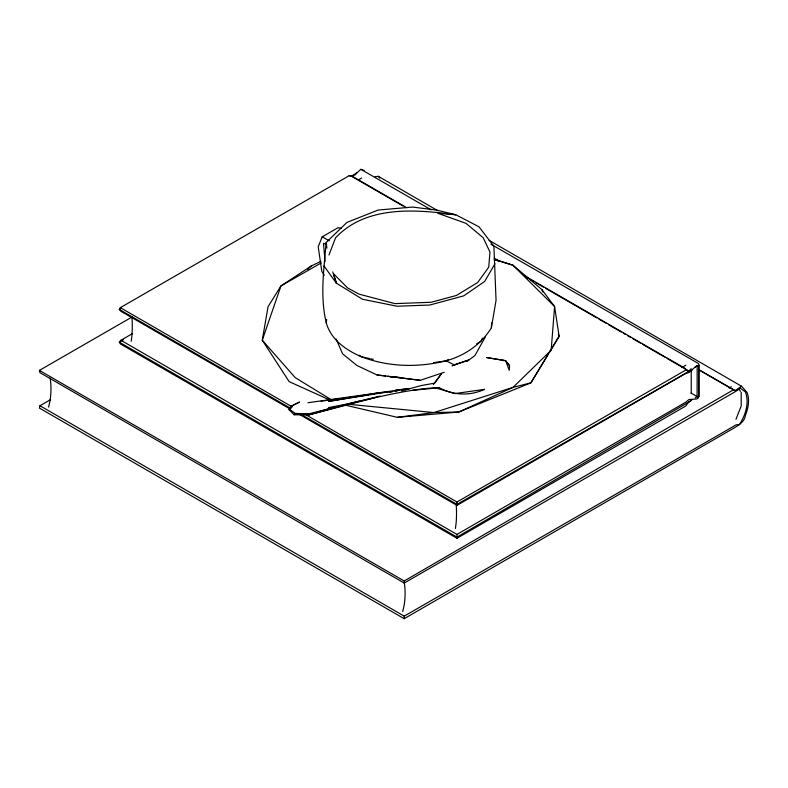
<?xml version="1.0" encoding="UTF-8"?>
<svg xmlns="http://www.w3.org/2000/svg" width="788" height="788" viewBox="0 0 788 788"><rect width="100%" height="100%" fill="white"/><g stroke="black" fill="none" stroke-linecap="round" stroke-linejoin="round"><path stroke-width="1.18" d="M741.203 392.306L741.203 405.928L735.962 419.305M456.961 538.263L456.961 534.422L120.909 340.278L119.283 342.15L120.337 343.913L456.961 538.263L685.846 405.958L688.367 402.313L691.204 400.432M456.961 534.422L685.737 402.215L688.978 399.506L696.799 398.984L698.749 396.699L698.72 365.514L697.163 366.065L697.104 396.561L695.213 397.822M298.504 413.858L456.961 505.374L456.961 502.005L304.631 414.055M50.629 399.595L39.971 405.741L39.4 408.066L404.205 618.698L404.234 616.147L736.15 424.84L739.508 424.486C745.537 415.02 749.506 402.954 745.438 391.981L740.247 388.051L735.283 390.681L733.431 389.814L698.335 369.562M491.387 327.749L496.056 300.297L493.899 246.26L478.917 226.757L455.769 214.75L436.798 210.12L412.577 207.067L378.171 210.032L346.937 222.413L326.163 242.477C323.927 269.26 319.889 296.436 326.291 322.962C330.99 339.628 345.942 350.108 361.111 356.649C388.317 367.109 417.965 367.769 446.106 360.835C464.713 355.644 481.291 344.425 491.387 327.749L491.584 322.883M509.56 365.662L509.225 370.311L505.709 360.697L486.511 357.525L505.709 360.697L509.56 365.662L506.773 362.352M326.291 322.962L326.675 319.426M131.202 341.293L131.901 335.875A123.775 71.462 -60 0 0 131.901 316.668M455.425 528.482L456.124 523.065A123.814 71.511 -60 0 0 456.222 504.862M48.61 407.11L50.127 400.284A78.022 45.044 -60 0 0 50.127 378.132M402.737 611.567L404.254 604.731A78.032 45.044 -60 0 0 404.244 582.588M292.348 406.608L289.038 409.711L290.772 406.421L299.361 402.126L290.772 406.421L289.038 409.711L294.219 414.774L308.906 414.843L374.989 397.684M698.168 398.029L698.936 395.97L698.966 364.48L698.168 363.357L490.973 244.26M328.96 254.997L335.53 237.868C366.243 205.195 415.296 209.342 455.769 214.75L437.882 213.302L465.954 223.329L483.152 237.671L489.969 252.042L488.737 267.152L477.695 282.478L456.459 295.441L431.085 302.277L394.916 303.607L359.032 294.141L347.646 287.965L333.423 273.633M341.224 228.244L338.003 227.732L322.174 236.843L318.204 246.792L321.829 271.387L324.272 275.317M482.443 338.141L480.946 341.411L476.72 343.765M485.398 336.88L474.869 355.605L466.988 361.436M494.972 263.753L484.699 281.434L463.768 295.835L429.775 305.035L397.014 306.227L362.45 299.243L336.368 283.178L324.026 266.029M406.736 207.717L351.32 175.734L349.222 175.675L120.337 307.655L119.283 309.418L120.909 311.29L290.004 408.952M300.376 413.966L456.971 504.379L687.51 372.192L691.204 368.695M548.458 353.881L530.885 382.85L458.734 412.026L397.349 417.335L345.134 405.101M549.709 351.812L559.125 336.299L554.594 306.562L541.977 289.698L512.929 265.201L494.706 259.311M433.321 384.554L441.516 373.63L434.68 383.145L420.989 385.618L401.653 390.937M294.219 414.774L295.214 413.483L308.817 413.838L379.905 396.078M402.875 205.934L351.734 176.404L355.132 174.69L356.54 172.996L351.744 176.019M355.132 174.69L360.835 169.302L364.154 170.464M456.961 505.374L685.737 373.443L688.978 372.497L696.799 365.573L698.72 365.514M307.675 269.358L311.201 266.039L320.913 261.33M123.539 339.677L119.283 342.15L456.971 537.101L688.367 402.313M740.247 388.051L736.15 391.144L404.234 583.051L39.971 372.685L39.4 370.409L132.128 316.943M687.51 403.082L691.992 399.762M311.201 266.039L280.971 285.906L268.038 306.739L262.266 340.199L289.166 381.648L330.172 400.156M39.4 370.409L404.205 580.992L733.431 389.814M358.501 179.822L361.682 177.98M120.909 340.278L132.601 333.511M681.659 367.622L685.905 365.169M456.961 502.005L685.846 370.025L688.367 370.764L667.062 358.461M729.136 388.07L731.264 386.839M404.205 618.698L733.431 428.357C738.849 425.027 744.414 422.201 745.665 414.764C748.255 407.603 749.9 399.752 747.044 392.404L741.528 386.219L489.082 240.33M121.421 308.197L119.283 309.418L290.792 408.43M321.268 262.906L280.971 285.906L262.266 340.199L295.234 377.639L331.63 399.959M433.587 362.628L446.106 360.835L448.224 359.663M695.213 367.05L697.163 366.065M741.528 386.219L735.283 390.681L699.045 369.749M687.51 372.192L691.992 370.34M336.092 338.968L342.613 353.822L357.053 365.563L376.989 374.94L420.309 380.309L444.274 372.261M336.397 406.45L308.906 414.843L358.836 401.259M405.347 389.735L409.396 388.533L395.596 390.07M375.068 176.739L378.299 176.315L437.951 210.79M328.557 407.544C365.366 401.171 401.545 389.321 439.024 387.519C453.228 395.478 469.786 396.157 484.581 389.351L454.853 393.586L436.227 388.06L413.148 390.237M436.227 388.06L439.024 387.519M307.98 402.717L409.396 388.533L328.557 401.407L377.285 393.025L392.67 391.429M321.12 401.141L340.455 398.6M342.879 398.285L363.426 395.576M365.849 395.261L368.262 394.946M371.887 394.463L374.31 394.148M390.021 392.079L392.434 391.764M397.349 417.335L433.952 412.567L458.734 412.026L513.067 387.361L530.885 382.85L559.125 336.299L558.288 334.023M395.034 391.193L397.398 390.946M308.226 413.739L295.214 413.483L289.689 409.327M389.755 376.762L392.129 376.891M394.502 377.028L399.26 377.285M698.749 396.699L697.104 396.561L691.125 393.094M347.754 404.214L433.952 412.567L513.067 387.361L551.167 350.197L554.594 306.562L512.929 265.201L494.263 259.557M376.989 374.94L385.411 375.984M387.814 376.28L420.309 380.309M370.921 358.836L373.295 359.298M369.739 358.599L361.111 356.649L359.22 355.191M349.222 175.675L350.896 176.167M326.626 244.615L323.484 243.315L325.07 261.596M446.106 360.835L454.774 365.13M501.69 359.653L503.719 360.737M322.174 236.843L329.315 240.803M360.835 169.302L431.233 209.854M494.115 258.159L499.444 261.232M523.951 275.386L684.851 368.262L685.846 370.025M495.554 259.439L498.745 261.281M525.379 276.657L528.571 278.509M530.708 279.73L533.9 281.582M536.027 282.813L543.484 287.118M545.621 288.349L596.752 317.869M598.88 319.101L606.336 323.405M608.474 324.636L621.249 332.014M623.387 333.245L625.514 334.476M627.642 335.698L630.843 337.55M632.971 338.781L640.427 343.085M642.555 344.317L664.934 357.23M120.337 307.655L291.846 406.677M39.971 405.741L404.234 616.147M378.299 176.315L379.757 178.147M739.075 389.341L740.493 391.321M541.977 289.698L542.814 291.974M332.763 271.919L336.368 283.178L333.748 274.687M326.163 242.477L326.902 248.171M404.205 580.992L404.234 583.051M691.224 370.508L691.224 393.35M456.488 364.007L452.076 365.839L468.742 360.047L456.488 364.007"/></g></svg>
